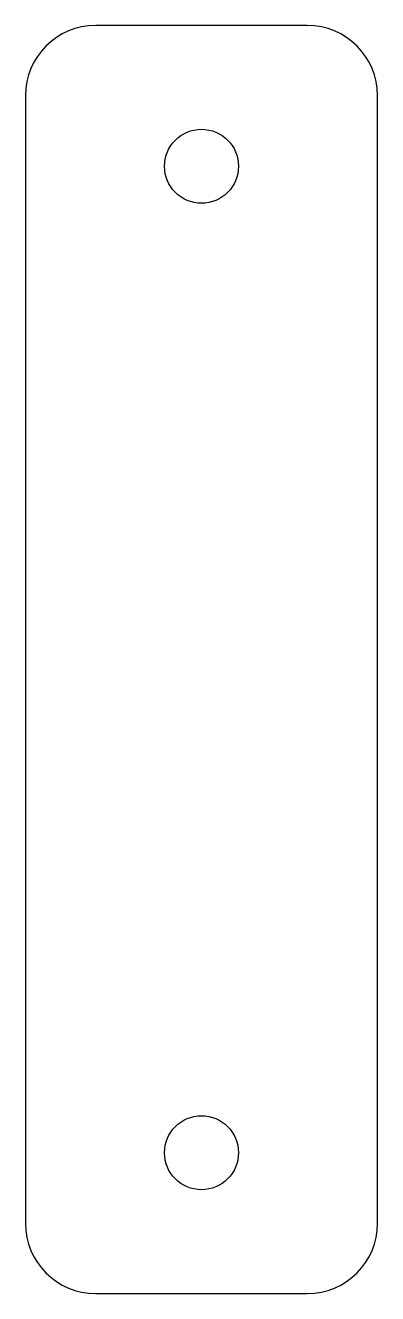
# Model space of a CAD drawing. Header units: millimetres. Extents: x -25 to 25, y -90 to 90.
import ezdxf

# ---------------------------------------------------------------- set-up
doc = ezdxf.new("R2010")
doc.units = ezdxf.units.MM

msp = doc.modelspace()

# ---------------------------------------------------------------- linework, layer by layer
at = {"color": 7, "linetype": 'Continuous', "lineweight": 25}
for p, q in [((15, 90), (-15, 90)), ((-25, 80), (-25, -80)), ((25, -80), (25, 80)), ((-15, -90), (15, -90))]:
    msp.add_line(p, q, dxfattribs=at)
for centre in [(0, 70), (0, -70)]:
    msp.add_circle(centre, 5.25, dxfattribs=at)
for centre, start, end in [((-15, 80), 90, 180), ((15, 80), 0, 90), ((-15, -80), 180, 270), ((15, -80), 270, 0)]:
    msp.add_arc(centre, 10, start, end, dxfattribs=at)

doc.saveas('drawing.dxf')
